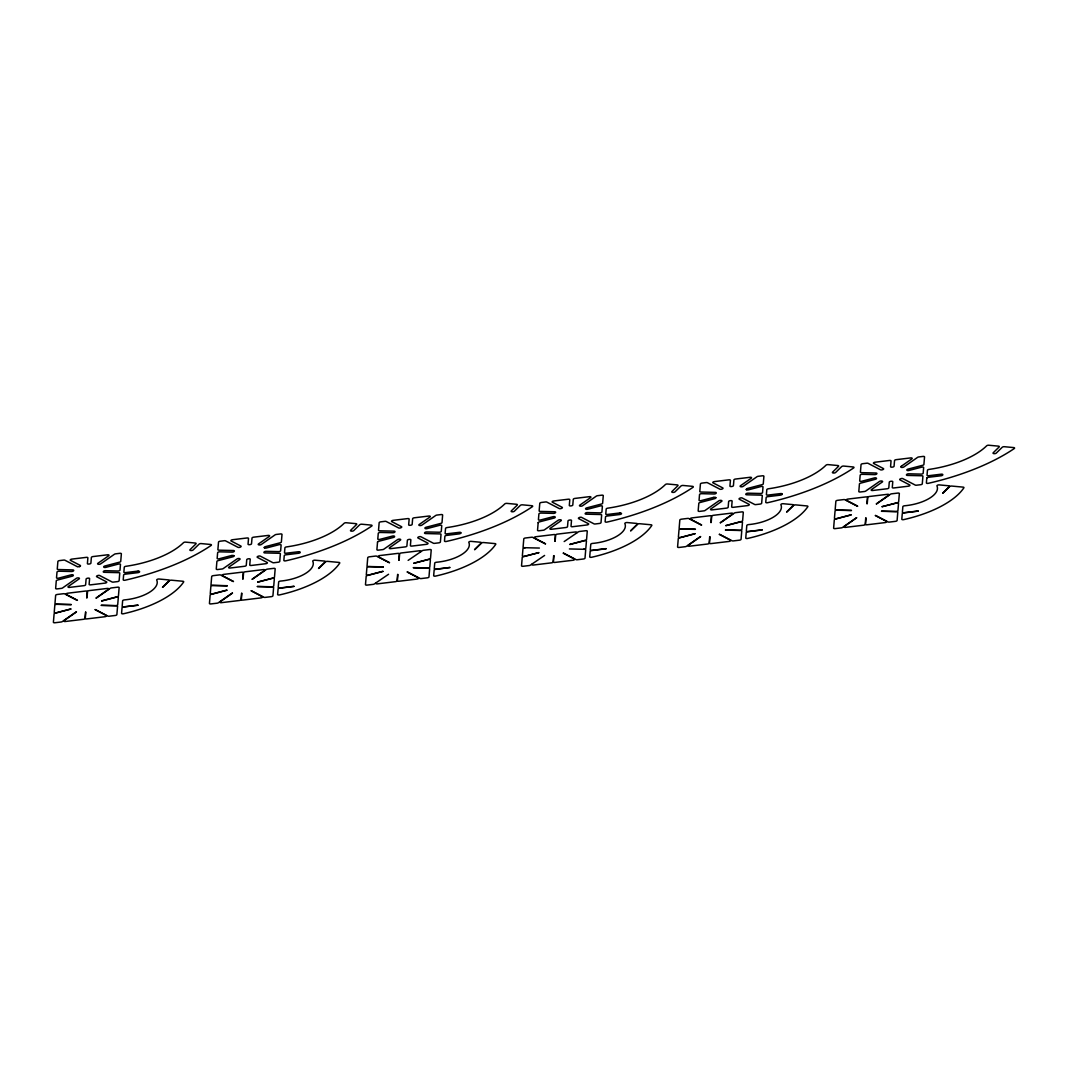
<?xml version="1.0" encoding="UTF-8"?>
<svg xmlns="http://www.w3.org/2000/svg" width="1068" height="1068" viewBox="0 0 1068 1068"><rect width="100%" height="100%" fill="white"/><g stroke="black" fill="none" stroke-linecap="round" stroke-linejoin="round"><path stroke-width="1.5" d="M85.507 612.124L84.986 618.425A1.602 0.694 -9.6 0 1 83.331 619.32L65.335 621.496A1.602 0.694 -9.6 0 1 63.946 621.282A1.602 0.694 -9.6 0 1 64.147 620.521L76.482 611.911M86.708 597.84L87.229 591.552A1.602 0.694 -9.6 0 0 85.707 591.031L67.698 593.207A1.602 0.694 -9.6 0 0 66.256 593.768A1.602 0.694 -9.6 0 0 66.323 594.489L77.457 600.269M85.827 612.097L85.293 618.385A1.602 0.694 -9.6 0 0 86.828 618.906L104.838 616.73A1.602 0.694 -9.6 0 0 106.279 616.169A1.602 0.694 -9.6 0 0 106.213 615.448L95.065 609.668M87.015 597.813L87.549 591.512A1.602 0.694 -9.6 0 1 89.191 590.617L107.2 588.441A1.602 0.694 -9.6 0 1 108.576 588.655A1.602 0.694 -9.6 0 1 108.389 589.416L96.04 598.027M241.555 593.301L241.021 599.602A1.602 0.694 -9.6 0 1 239.379 600.496L221.37 602.672A1.602 0.694 -9.6 0 1 219.995 602.459A1.602 0.694 -9.6 0 1 220.182 601.698L232.53 593.087M242.743 579.016L243.277 572.728A1.602 0.694 -9.6 0 0 241.742 572.208L223.746 574.384A1.602 0.694 -9.6 0 0 222.291 574.944A1.602 0.694 -9.6 0 0 222.371 575.665L233.505 581.446M241.875 593.261L241.341 599.562A1.602 0.694 -9.6 0 0 242.877 600.082L260.872 597.906A1.602 0.694 -9.6 0 0 262.327 597.346A1.602 0.694 -9.6 0 0 262.247 596.625L251.113 590.844M243.063 578.976L243.597 572.688A1.602 0.694 -9.6 0 1 245.239 571.794L263.249 569.618A1.602 0.694 -9.6 0 1 264.624 569.831A1.602 0.694 -9.6 0 1 264.437 570.579L252.088 579.203M397.603 574.477L397.069 580.778A1.602 0.694 -9.6 0 1 395.427 581.673L377.418 583.849A1.602 0.694 -9.6 0 1 376.043 583.635A1.602 0.694 -9.6 0 1 376.23 582.874M398.791 560.193L399.325 553.905A1.602 0.694 -9.6 0 0 397.79 553.384L379.781 555.56A1.602 0.694 -9.6 0 0 378.339 556.121A1.602 0.694 -9.6 0 0 378.406 556.842L389.553 562.622M397.91 574.437L397.389 580.738A1.602 0.694 -9.6 0 0 398.911 581.246L416.921 579.083A1.602 0.694 -9.6 0 0 418.362 578.522A1.602 0.694 -9.6 0 0 418.296 577.801L407.162 572.021M399.112 560.153L399.632 553.865A1.602 0.694 -9.6 0 1 401.288 552.97L419.283 550.794A1.602 0.694 -9.6 0 1 420.672 551.008A1.602 0.694 -9.6 0 1 420.472 551.755M553.638 555.654L553.117 561.955A1.602 0.694 -9.6 0 1 551.462 562.849L533.466 565.025A1.602 0.694 -9.6 0 1 532.078 564.798A1.602 0.694 -9.6 0 1 532.278 564.051M554.839 541.369L555.36 535.081A1.602 0.694 -9.6 0 0 553.838 534.561L535.829 536.737A1.602 0.694 -9.6 0 0 534.387 537.284A1.602 0.694 -9.6 0 0 534.454 538.005L545.588 543.799M553.958 555.614L553.438 561.915A1.602 0.694 -9.6 0 0 554.959 562.422L572.969 560.259A1.602 0.694 -9.6 0 0 574.41 559.699A1.602 0.694 -9.6 0 0 574.344 558.978L563.21 553.197M555.16 541.329L555.68 535.041A1.602 0.694 -9.6 0 1 557.322 534.134L575.332 531.971A1.602 0.694 -9.6 0 1 576.707 532.184A1.602 0.694 -9.6 0 1 576.52 532.932M709.686 536.83L709.152 543.118A1.602 0.694 -9.6 0 1 707.51 544.026L689.514 546.189A1.602 0.694 -9.6 0 1 688.126 545.975A1.602 0.694 -9.6 0 1 688.313 545.227L700.661 536.603M710.874 522.546L711.408 516.258A1.602 0.694 -9.6 0 0 709.873 515.737L691.877 517.913A1.602 0.694 -9.6 0 0 690.435 518.461A1.602 0.694 -9.6 0 0 690.502 519.181L701.636 524.975M710.006 536.79L709.472 543.091A1.602 0.694 -9.6 0 0 711.008 543.599L729.003 541.436A1.602 0.694 -9.6 0 0 730.459 540.875A1.602 0.694 -9.6 0 0 730.392 540.154L719.245 534.374M711.195 522.506L711.729 516.218A1.602 0.694 -9.6 0 1 713.371 515.31L731.38 513.147A1.602 0.694 -9.6 0 1 732.755 513.361A1.602 0.694 -9.6 0 1 732.568 514.109L720.219 522.733M865.734 518.007L865.2 524.295A1.602 0.694 -9.6 0 1 863.558 525.202L845.549 527.365A1.602 0.694 -9.6 0 1 844.174 527.151A1.602 0.694 -9.6 0 1 844.361 526.404L856.71 517.78M866.922 503.722L867.456 497.421A1.602 0.694 -9.6 0 0 865.921 496.914L847.925 499.076A1.602 0.694 -9.6 0 0 846.47 499.637A1.602 0.694 -9.6 0 0 846.537 500.358L857.684 506.139M866.041 517.967L865.521 524.255A1.602 0.694 -9.6 0 0 867.042 524.775L885.052 522.599A1.602 0.694 -9.6 0 0 886.493 522.052A1.602 0.694 -9.6 0 0 886.427 521.331L875.293 515.537M867.243 503.682L867.763 497.394A1.602 0.694 -9.6 0 1 869.419 496.486L887.415 494.324A1.602 0.694 -9.6 0 1 888.803 494.537A1.602 0.694 -9.6 0 1 888.603 495.285L876.267 503.909M162.47 587.24L169.104 580.752A1.602 0.694 -9.6 0 0 168.437 579.897L159.039 579.016A1.602 0.694 -9.6 0 0 157.356 579.31A1.602 0.694 -9.6 0 0 156.729 580.084A30.024 12.923 -9.6 0 1 124.382 599.909A1.602 0.694 -9.6 0 0 122.633 600.817L122.166 606.33A1.602 0.694 -9.6 0 0 123.701 606.838L137.972 605.262M162.75 587.266L169.385 580.778A1.602 0.694 -9.6 0 1 171.534 580.191L182.868 581.259A1.602 0.694 -9.6 0 1 183.643 581.98A80.527 34.67 -9.6 0 1 123.487 613.753A1.602 0.694 -9.6 0 1 121.578 613.299L122.032 607.879A1.602 0.694 -9.6 0 1 123.688 606.984L137.972 605.115M318.518 568.416L325.153 561.928A1.602 0.694 -9.6 0 0 324.472 561.074L315.073 560.193A1.602 0.694 -9.6 0 0 313.391 560.486A1.602 0.694 -9.6 0 0 312.777 561.261A30.024 12.923 -9.6 0 1 280.43 581.085A1.602 0.694 -9.6 0 0 278.668 581.993L278.214 587.507A1.602 0.694 -9.6 0 0 279.736 588.014L294.02 586.292M318.798 568.443L325.433 561.955A1.602 0.694 -9.6 0 1 327.569 561.367L338.916 562.422A1.602 0.694 -9.6 0 1 339.691 563.156A80.527 34.67 -9.6 0 1 279.522 594.916A1.602 0.694 -9.6 0 1 277.627 594.476L278.081 589.055A1.602 0.694 -9.6 0 1 279.723 588.161L294.007 586.439M474.552 549.593L481.187 543.105A1.602 0.694 -9.6 0 0 480.52 542.25L471.121 541.369A1.602 0.694 -9.6 0 0 469.439 541.65A1.602 0.694 -9.6 0 0 468.825 542.424A30.024 12.923 -9.6 0 1 436.478 562.249A1.602 0.694 -9.6 0 0 434.716 563.17L434.262 568.683A1.602 0.694 -9.6 0 0 435.784 569.191L450.069 567.468L435.771 569.337A1.602 0.694 -9.6 0 0 434.129 570.232L433.675 575.639A1.602 0.694 -9.6 0 0 435.57 576.093A80.527 34.67 -9.6 0 0 495.726 544.333A1.602 0.694 -9.6 0 0 494.951 543.599L483.617 542.544A1.602 0.694 -9.6 0 0 481.468 543.131L474.833 549.62M630.601 530.769L637.236 524.281A1.602 0.694 -9.6 0 0 636.568 523.427L627.17 522.546A1.602 0.694 -9.6 0 0 625.488 522.826A1.602 0.694 -9.6 0 0 624.86 523.6A30.024 12.923 -9.6 0 1 592.513 543.425A1.602 0.694 -9.6 0 0 590.764 544.333L590.297 549.846A1.602 0.694 -9.6 0 0 591.832 550.367L606.117 548.645M630.881 530.796L637.516 524.308A1.602 0.694 -9.6 0 1 639.665 523.721L650.999 524.775A1.602 0.694 -9.6 0 1 651.774 525.509A80.527 34.67 -9.6 0 1 591.619 557.269A1.602 0.694 -9.6 0 1 589.723 556.815L590.163 551.408A1.602 0.694 -9.6 0 1 591.819 550.514L606.103 548.792M786.649 511.932L793.284 505.458A1.602 0.694 -9.6 0 0 792.616 504.603L783.204 503.722A1.602 0.694 -9.6 0 0 781.522 504.003A1.602 0.694 -9.6 0 0 780.908 504.777A30.024 12.923 -9.6 0 1 748.561 524.602A1.602 0.694 -9.6 0 0 746.799 525.509L746.345 531.023A1.602 0.694 -9.6 0 0 747.867 531.544L762.151 529.821M786.929 511.959L793.564 505.484A1.602 0.694 -9.6 0 1 795.7 504.884L807.048 505.952A1.602 0.694 -9.6 0 1 807.822 506.686A80.527 34.67 -9.6 0 1 747.653 538.446A1.602 0.694 -9.6 0 1 745.758 537.992L746.212 532.585A1.602 0.694 -9.6 0 1 747.854 531.69L762.138 529.968M942.697 493.109L949.318 486.621A1.602 0.694 -9.6 0 0 948.651 485.78L939.253 484.899A1.602 0.694 -9.6 0 0 937.57 485.179A1.602 0.694 -9.6 0 0 936.956 485.953A30.024 12.923 -9.6 0 1 904.609 505.778A1.602 0.694 -9.6 0 0 902.847 506.686L902.393 512.199A1.602 0.694 -9.6 0 0 903.915 512.72L918.2 510.998M942.977 493.136L949.599 486.648A1.602 0.694 -9.6 0 1 951.748 486.06L963.096 487.128A1.602 0.694 -9.6 0 1 963.857 487.862A80.527 34.67 -9.6 0 1 903.702 519.622A1.602 0.694 -9.6 0 1 901.806 519.168L902.26 513.761A1.602 0.694 -9.6 0 1 903.902 512.867L918.186 511.131M76.228 611.857L62.318 621.563A1.602 0.694 -9.6 0 1 61.01 622.017L54.922 622.751A1.602 0.694 -9.6 0 1 53.4 622.23L54.094 613.98A1.602 0.694 -9.6 0 1 55.242 613.179L70.875 609.08M96.294 598.08L110.204 588.375A1.602 0.694 -9.6 0 1 111.513 587.921L117.6 587.186A1.602 0.694 -9.6 0 1 119.135 587.707L118.441 595.957A1.602 0.694 -9.6 0 1 117.28 596.758L101.647 600.857M232.277 593.034L218.366 602.739A1.602 0.694 -9.6 0 1 217.058 603.193L210.97 603.927A1.602 0.694 -9.6 0 1 209.448 603.407L210.129 595.156A1.602 0.694 -9.6 0 1 211.29 594.355L226.923 590.257M252.342 579.256L266.252 569.538A1.602 0.694 -9.6 0 1 267.561 569.097L273.648 568.363A1.602 0.694 -9.6 0 1 275.17 568.884L274.489 577.134A1.602 0.694 -9.6 0 1 273.328 577.935L257.695 582.033M388.578 574.264L374.414 583.916A1.602 0.694 -9.6 0 1 373.106 584.37L367.018 585.104A1.602 0.694 -9.6 0 1 365.483 584.583L366.177 576.333A1.602 0.694 -9.6 0 1 367.325 575.532L382.971 571.42M408.136 560.38L422.301 550.714A1.602 0.694 -9.6 0 1 423.609 550.274L429.696 549.539A1.602 0.694 -9.6 0 1 431.218 550.047L430.524 558.31A1.602 0.694 -9.6 0 1 429.376 559.111L413.743 563.21M544.613 555.44L530.462 565.092A1.602 0.694 -9.6 0 1 529.154 565.546L523.066 566.28A1.602 0.694 -9.6 0 1 521.531 565.76L522.225 557.509A1.602 0.694 -9.6 0 1 523.373 556.708L539.006 552.597L524.375 556.294A1.602 0.694 -9.6 0 1 522.359 555.867L522.96 548.778A1.602 0.694 -9.6 0 1 525.082 547.857M564.171 541.556L578.335 531.891A1.602 0.694 -9.6 0 1 579.644 531.45L585.731 530.716A1.602 0.694 -9.6 0 1 587.266 531.223L586.572 539.487A1.602 0.694 -9.6 0 1 585.424 540.288L569.778 544.386M700.408 536.563L686.497 546.269A1.602 0.694 -9.6 0 1 685.189 546.709L679.101 547.443A1.602 0.694 -9.6 0 1 677.579 546.936L678.273 538.686A1.602 0.694 -9.6 0 1 679.422 537.871L695.054 533.773M720.473 522.786L734.384 513.067A1.602 0.694 -9.6 0 1 735.692 512.627L741.779 511.892A1.602 0.694 -9.6 0 1 743.301 512.4L742.62 520.65A1.602 0.694 -9.6 0 1 741.459 521.464L725.826 525.563M901.085 466.396L911.832 458.893A1.602 0.694 -9.6 0 0 912.019 458.132A1.602 0.694 -9.6 0 0 910.644 457.918L896.185 459.667A1.602 0.694 -9.6 0 0 894.543 460.562L894.063 466.222A1.602 0.694 -9.6 0 1 892.421 467.116L892.1 467.157A1.602 0.694 -9.6 0 1 890.578 466.636L891.046 460.989A1.602 0.694 -9.6 0 0 889.524 460.468L875.066 462.217A1.602 0.694 -9.6 0 0 873.624 462.764A1.602 0.694 -9.6 0 0 873.691 463.485L883.383 468.532A1.602 0.694 -9.6 0 1 882.956 469.56L882.689 469.666A1.602 0.694 -9.6 0 1 880.486 469.786L868.084 463.338A1.602 0.694 -9.6 0 0 866.829 463.205L862.704 463.699A1.602 0.694 -9.6 0 0 861.048 464.607L860.421 472.109A1.602 0.694 -9.6 0 0 861.462 472.657L875.867 473.004A1.602 0.694 -9.6 0 1 876.815 473.765L876.708 473.912A1.602 0.694 -9.6 0 1 874.665 474.619L862.303 474.312A1.602 0.694 -9.6 0 0 860.167 475.233L859.7 480.84A1.602 0.694 -9.6 0 0 861.716 481.267L874.385 477.943A1.602 0.694 -9.6 0 1 876.347 478.157L876.441 478.277A1.602 0.694 -9.6 0 1 875.346 479.292L860.581 483.163A1.602 0.694 -9.6 0 0 859.433 483.964L858.805 491.48A1.602 0.694 -9.6 0 0 860.327 491.988L864.453 491.494A1.602 0.694 -9.6 0 0 865.761 491.04L879.511 481.454A1.602 0.694 -9.6 0 1 881.741 481.027L881.981 481.081A1.602 0.694 -9.6 0 1 882.261 482.028L871.501 489.531A1.602 0.694 -9.6 0 0 871.314 490.279A1.602 0.694 -9.6 0 0 872.703 490.492L887.148 488.757A1.602 0.694 -9.6 0 0 888.803 487.849L889.27 482.202A1.602 0.694 -9.6 0 1 890.926 481.294L891.233 481.267A1.602 0.694 -9.6 0 1 892.768 481.775L892.287 487.435A1.602 0.694 -9.6 0 0 893.823 487.956L908.281 486.207A1.602 0.694 -9.6 0 0 909.722 485.646A1.602 0.694 -9.6 0 0 909.656 484.925L899.95 479.892A1.602 0.694 -9.6 0 1 900.391 478.864L900.644 478.744A1.602 0.694 -9.6 0 1 902.86 478.638L915.249 485.072A1.602 0.694 -9.6 0 0 916.518 485.206L920.643 484.712A1.602 0.694 -9.6 0 0 922.285 483.817L922.912 476.301A1.602 0.694 -9.6 0 0 921.871 475.767L907.466 475.42A1.602 0.694 -9.6 0 1 906.532 474.646L906.639 474.499A1.602 0.694 -9.6 0 1 908.668 473.805L921.043 474.112A1.602 0.694 -9.6 0 0 923.179 473.177L923.646 467.57A1.602 0.694 -9.6 0 0 921.617 467.157L908.948 470.481A1.602 0.694 -9.6 0 1 906.986 470.267L906.906 470.147A1.602 0.694 -9.6 0 1 908 469.132L922.752 465.261A1.602 0.694 -9.6 0 0 923.9 464.446L924.541 456.944A1.602 0.694 -9.6 0 0 923.006 456.423L918.88 456.93A1.602 0.694 -9.6 0 0 917.572 457.371L903.835 466.97A1.602 0.694 -9.6 0 1 901.606 467.384L901.352 467.33M856.456 517.726L842.545 527.445A1.602 0.694 -9.6 0 1 841.237 527.886L835.149 528.62A1.602 0.694 -9.6 0 1 833.627 528.113L834.308 519.862A1.602 0.694 -9.6 0 1 835.47 519.048L851.103 514.95M876.521 503.949L890.432 494.244A1.602 0.694 -9.6 0 1 891.74 493.803L897.828 493.069A1.602 0.694 -9.6 0 1 899.349 493.576L898.655 501.826A1.602 0.694 -9.6 0 1 897.507 502.641L881.874 506.739L896.506 503.041A1.602 0.694 -9.6 0 1 898.522 503.469L897.934 510.557A1.602 0.694 -9.6 0 1 895.798 511.492L881.594 511.145M79.526 566.561L79.78 566.454A1.602 0.694 -9.6 0 0 80.22 565.413L70.515 560.38A1.602 0.694 -9.6 0 1 70.448 559.659A1.602 0.694 -9.6 0 1 71.89 559.098L86.348 557.362A1.602 0.694 -9.6 0 1 87.883 557.87L87.402 563.53A1.602 0.694 -9.6 0 0 88.938 564.051L89.245 564.011A1.602 0.694 -9.6 0 0 90.9 563.116L91.367 557.456A1.602 0.694 -9.6 0 1 93.023 556.561L107.468 554.813A1.602 0.694 -9.6 0 1 108.856 555.026A1.602 0.694 -9.6 0 1 108.669 555.774L97.909 563.29A1.602 0.694 -9.6 0 0 98.189 564.224L98.43 564.278A1.602 0.694 -9.6 0 0 100.659 563.864L114.409 554.265A1.602 0.694 -9.6 0 1 115.718 553.825L119.843 553.317A1.602 0.694 -9.6 0 1 121.365 553.838L120.737 561.341A1.602 0.694 -9.6 0 1 119.589 562.155L104.824 566.027A1.602 0.694 -9.6 0 0 103.73 567.028L103.823 567.161A1.602 0.694 -9.6 0 0 105.785 567.375L118.455 564.051A1.602 0.694 -9.6 0 1 120.47 564.465L120.003 570.072A1.602 0.694 -9.6 0 1 117.867 571.006L105.505 570.699A1.602 0.694 -9.6 0 0 103.462 571.393L103.356 571.54A1.602 0.694 -9.6 0 0 104.304 572.301L118.708 572.662A1.602 0.694 -9.6 0 1 119.749 573.196L119.122 580.712A1.602 0.694 -9.6 0 1 117.467 581.606L113.342 582.1A1.602 0.694 -9.6 0 1 112.087 581.967L99.684 575.532A1.602 0.694 -9.6 0 0 97.482 575.639L97.215 575.759A1.602 0.694 -9.6 0 0 96.787 576.787L106.48 581.82A1.602 0.694 -9.6 0 1 106.546 582.541A1.602 0.694 -9.6 0 1 105.105 583.101L90.647 584.837A1.602 0.694 -9.6 0 1 89.125 584.329L89.592 578.669A1.602 0.694 -9.6 0 0 88.07 578.148L87.75 578.188A1.602 0.694 -9.6 0 0 86.108 579.096L85.627 584.743A1.602 0.694 -9.6 0 1 83.985 585.651L69.527 587.387A1.602 0.694 -9.6 0 1 68.152 587.173A1.602 0.694 -9.6 0 1 68.339 586.425L79.085 578.923A1.602 0.694 -9.6 0 0 78.818 577.975L78.565 577.921A1.602 0.694 -9.6 0 0 76.335 578.349L62.598 587.934A1.602 0.694 -9.6 0 1 61.29 588.388L57.165 588.882A1.602 0.694 -9.6 0 1 55.643 588.361L56.27 580.859A1.602 0.694 -9.6 0 1 57.418 580.058L72.17 576.186A1.602 0.694 -9.6 0 0 73.265 575.171L73.185 575.051A1.602 0.694 -9.6 0 0 71.222 574.838L58.553 578.162A1.602 0.694 -9.6 0 1 56.524 577.735L56.991 572.128A1.602 0.694 -9.6 0 1 59.127 571.206L71.503 571.5A1.602 0.694 -9.6 0 0 73.532 570.806L73.639 570.659A1.602 0.694 -9.6 0 0 72.704 569.898L58.299 569.538A1.602 0.694 -9.6 0 1 57.258 569.004L57.886 561.501A1.602 0.694 -9.6 0 1 59.528 560.593L63.653 560.099A1.602 0.694 -9.6 0 1 64.921 560.233L77.31 566.667M231.849 555.453L219.18 558.778A1.602 0.694 -9.6 0 1 217.164 558.35L217.632 552.743A1.602 0.694 -9.6 0 1 219.768 551.822L232.13 552.129A1.602 0.694 -9.6 0 0 234.172 551.435L234.279 551.288A1.602 0.694 -9.6 0 0 233.331 550.514L218.927 550.167A1.602 0.694 -9.6 0 1 217.885 549.62L218.513 542.117A1.602 0.694 -9.6 0 1 220.168 541.222L224.293 540.715A1.602 0.694 -9.6 0 1 225.548 540.862L237.95 547.297A1.602 0.694 -9.6 0 0 240.153 547.19L240.42 547.07A1.602 0.694 -9.6 0 0 240.847 546.042L231.155 541.009A1.602 0.694 -9.6 0 1 231.088 540.288A1.602 0.694 -9.6 0 1 232.53 539.727L246.988 537.978A1.602 0.694 -9.6 0 1 248.51 538.499L248.043 544.159A1.602 0.694 -9.6 0 0 249.565 544.667L249.885 544.627A1.602 0.694 -9.6 0 0 251.527 543.732L252.008 538.072A1.602 0.694 -9.6 0 1 253.65 537.177L268.108 535.428A1.602 0.694 -9.6 0 1 269.483 535.655A1.602 0.694 -9.6 0 1 269.296 536.403L258.549 543.906A1.602 0.694 -9.6 0 0 258.816 544.854L259.07 544.907A1.602 0.694 -9.6 0 0 261.3 544.48L275.037 534.881A1.602 0.694 -9.6 0 1 276.345 534.441L280.47 533.947A1.602 0.694 -9.6 0 1 282.005 534.454L281.365 541.97A1.602 0.694 -9.6 0 1 280.216 542.771L265.465 546.642A1.602 0.694 -9.6 0 0 264.45 547.777L264.37 547.657M70.795 608.947L56.244 612.765A1.602 0.694 -9.6 0 1 54.228 612.351L54.815 605.249A1.602 0.694 -9.6 0 1 56.951 604.328L71.155 604.675M101.74 600.99L116.278 597.172A1.602 0.694 -9.6 0 1 118.308 597.586L117.707 604.688A1.602 0.694 -9.6 0 1 115.571 605.609L101.38 605.262M226.83 590.123L212.292 593.941A1.602 0.694 -9.6 0 1 210.276 593.514L210.863 586.425A1.602 0.694 -9.6 0 1 212.999 585.504L227.19 585.851M257.775 582.153L272.327 578.349A1.602 0.694 -9.6 0 1 274.342 578.763L273.755 585.865A1.602 0.694 -9.6 0 1 271.619 586.786L257.428 586.439M382.878 571.3L368.34 575.118A1.602 0.694 -9.6 0 1 366.311 574.691L366.911 567.602A1.602 0.694 -9.6 0 1 369.047 566.681L383.238 567.028M413.823 563.33L428.375 559.525A1.602 0.694 -9.6 0 1 430.391 559.939L429.803 567.041A1.602 0.694 -9.6 0 1 427.667 567.962L413.463 567.615M713.758 497.314L701.075 500.638A1.602 0.694 -9.6 0 1 699.059 500.224L699.527 494.618A1.602 0.694 -9.6 0 1 701.663 493.683L714.038 493.99A1.602 0.694 -9.6 0 0 716.067 493.296L716.174 493.149A1.602 0.694 -9.6 0 0 715.24 492.375L700.835 492.028A1.602 0.694 -9.6 0 1 699.794 491.494L700.421 483.978A1.602 0.694 -9.6 0 1 702.063 483.083L706.188 482.589A1.602 0.694 -9.6 0 1 707.457 482.723L719.845 489.157A1.602 0.694 -9.6 0 0 722.048 489.051L722.315 488.93A1.602 0.694 -9.6 0 0 722.756 487.902L713.05 482.869A1.602 0.694 -9.6 0 1 712.983 482.149A1.602 0.694 -9.6 0 1 714.425 481.588L728.883 479.839A1.602 0.694 -9.6 0 1 730.419 480.36L729.938 486.02A1.602 0.694 -9.6 0 0 731.473 486.541L731.78 486.501A1.602 0.694 -9.6 0 0 733.436 485.593L733.903 479.946A1.602 0.694 -9.6 0 1 735.558 479.038L750.003 477.303A1.602 0.694 -9.6 0 1 751.391 477.516A1.602 0.694 -9.6 0 1 751.191 478.264L740.444 485.766A1.602 0.694 -9.6 0 0 740.711 486.714L740.965 486.768A1.602 0.694 -9.6 0 0 743.195 486.341L756.932 476.755A1.602 0.694 -9.6 0 1 758.24 476.301L762.378 475.807A1.602 0.694 -9.6 0 1 763.9 476.328L763.273 483.831A1.602 0.694 -9.6 0 1 762.125 484.632L747.36 488.503M569.871 544.506L584.41 540.688A1.602 0.694 -9.6 0 1 586.439 541.116L585.838 548.218A1.602 0.694 -9.6 0 1 583.702 549.139M694.974 533.653L680.423 537.471A1.602 0.694 -9.6 0 1 678.407 537.044L678.994 529.955A1.602 0.694 -9.6 0 1 681.13 529.02L695.321 529.368M725.92 525.683L740.458 521.865A1.602 0.694 -9.6 0 1 742.474 522.292L741.886 529.381A1.602 0.694 -9.6 0 1 739.75 530.315L725.559 529.968M851.009 514.829L836.471 518.648A1.602 0.694 -9.6 0 1 834.442 518.22L835.043 511.131A1.602 0.694 -9.6 0 1 837.178 510.197L851.37 510.544M138.092 571.086L125.397 572.622A1.602 0.694 -9.6 0 1 123.861 572.101L124.275 567.188A1.602 0.694 -9.6 0 1 125.837 566.307A66.59 28.662 -9.6 0 0 183.442 542.718A1.602 0.694 -9.6 0 1 185.592 542.13L195.27 543.038A1.602 0.694 -9.6 0 1 195.938 543.892L190.051 549.66A1.602 0.694 -9.6 0 0 190.718 550.514L190.998 550.541A1.602 0.694 -9.6 0 0 193.134 549.94L199.035 544.186A1.602 0.694 -9.6 0 1 201.184 543.585L210.583 544.466A1.602 0.694 -9.6 0 1 211.077 545.468A152.163 65.508 -9.6 0 1 125.13 580.204A1.602 0.694 -9.6 0 1 123.22 579.764L123.621 575.065A1.602 0.694 -9.6 0 1 125.263 574.17L137.959 572.635A1.602 0.694 -9.6 0 0 139.601 571.74A1.602 0.694 -9.6 0 0 138.079 571.22M298.72 551.702L286.024 553.237A1.602 0.694 -9.6 0 1 284.502 552.717L284.916 547.817A1.602 0.694 -9.6 0 1 286.478 546.923A66.59 28.662 -9.6 0 0 344.07 523.347A1.602 0.694 -9.6 0 1 346.219 522.746L355.911 523.654A1.602 0.694 -9.6 0 1 356.579 524.508L350.678 530.275A1.602 0.694 -9.6 0 0 351.345 531.13L351.626 531.156A1.602 0.694 -9.6 0 0 353.775 530.569L359.676 524.802A1.602 0.694 -9.6 0 1 361.812 524.214L371.21 525.096A1.602 0.694 -9.6 0 1 371.704 526.083A152.163 65.508 -9.6 0 1 285.77 560.834A1.602 0.694 -9.6 0 1 283.861 560.38L284.248 555.694A1.602 0.694 -9.6 0 1 285.89 554.799L298.599 553.264A1.602 0.694 -9.6 0 0 300.241 552.37A1.602 0.694 -9.6 0 0 298.706 551.849M619.987 512.947L607.291 514.482A1.602 0.694 -9.6 0 1 605.77 513.962L606.183 509.062A1.602 0.694 -9.6 0 1 607.745 508.168A66.59 28.662 -9.6 0 0 665.337 484.592A1.602 0.694 -9.6 0 1 667.487 483.991L677.179 484.899A1.602 0.694 -9.6 0 1 677.846 485.753L671.946 491.52A1.602 0.694 -9.6 0 0 672.613 492.375L672.893 492.401A1.602 0.694 -9.6 0 0 675.043 491.814L680.943 486.047A1.602 0.694 -9.6 0 1 683.079 485.459L692.478 486.341A1.602 0.694 -9.6 0 1 692.972 487.328A152.163 65.508 -9.6 0 1 607.038 522.078A1.602 0.694 -9.6 0 1 605.129 521.625L605.516 516.939A1.602 0.694 -9.6 0 1 607.158 516.031L619.854 514.509A1.602 0.694 -9.6 0 0 621.509 513.601A1.602 0.694 -9.6 0 0 619.974 513.094M851.476 510.397L836.217 510.023A1.602 0.694 -9.6 0 1 835.176 509.489L835.87 501.239A1.602 0.694 -9.6 0 1 837.512 500.331L843.6 499.597A1.602 0.694 -9.6 0 1 844.868 499.744L857.417 506.259M881.487 511.292L896.746 511.652A1.602 0.694 -9.6 0 1 897.788 512.199L897.107 520.45A1.602 0.694 -9.6 0 1 895.451 521.344L889.364 522.078A1.602 0.694 -9.6 0 1 888.109 521.945L875.56 515.43M695.442 529.234L680.169 528.86A1.602 0.694 -9.6 0 1 679.141 528.313L679.822 520.063A1.602 0.694 -9.6 0 1 681.477 519.168L687.565 518.434A1.602 0.694 -9.6 0 1 688.82 518.567L701.369 525.082M725.452 530.115L740.711 530.489A1.602 0.694 -9.6 0 1 741.753 531.023L741.058 539.273A1.602 0.694 -9.6 0 1 739.416 540.181L733.329 540.915A1.602 0.694 -9.6 0 1 732.061 540.768L719.512 534.254M539.393 548.058L524.134 547.684A1.602 0.694 -9.6 0 1 523.093 547.136L523.787 538.886A1.602 0.694 -9.6 0 1 525.429 537.992L531.517 537.257A1.602 0.694 -9.6 0 1 532.772 537.391L545.321 543.906M569.404 548.939L584.663 549.312A1.602 0.694 -9.6 0 1 585.705 549.846L585.01 558.097A1.602 0.694 -9.6 0 1 583.368 559.005L577.281 559.739A1.602 0.694 -9.6 0 1 576.026 559.592L563.463 553.077M383.345 566.881L368.086 566.507A1.602 0.694 -9.6 0 1 367.045 565.96L367.739 557.71A1.602 0.694 -9.6 0 1 369.381 556.815L375.469 556.081A1.602 0.694 -9.6 0 1 376.737 556.214L389.286 562.729M413.356 567.762L428.615 568.136A1.602 0.694 -9.6 0 1 429.656 568.67L428.976 576.92A1.602 0.694 -9.6 0 1 427.32 577.828L421.233 578.562A1.602 0.694 -9.6 0 1 419.978 578.429L407.429 571.901M227.31 585.705L212.038 585.331A1.602 0.694 -9.6 0 1 210.997 584.783L211.691 576.533A1.602 0.694 -9.6 0 1 213.333 575.639L219.421 574.904A1.602 0.694 -9.6 0 1 220.689 575.038L233.238 581.553M257.308 586.586L272.58 586.959A1.602 0.694 -9.6 0 1 273.622 587.493L272.927 595.757A1.602 0.694 -9.6 0 1 271.285 596.652L265.198 597.386A1.602 0.694 -9.6 0 1 263.929 597.252L251.381 590.724M71.262 604.528L56.003 604.154A1.602 0.694 -9.6 0 1 54.962 603.62L55.643 595.357A1.602 0.694 -9.6 0 1 57.298 594.462L63.386 593.728A1.602 0.694 -9.6 0 1 64.641 593.861L77.19 600.39M101.273 605.409L116.532 605.783A1.602 0.694 -9.6 0 1 117.573 606.317L116.879 614.581A1.602 0.694 -9.6 0 1 115.237 615.475L109.15 616.209A1.602 0.694 -9.6 0 1 107.881 616.076L95.332 609.548M746.265 489.518L746.358 489.638A1.602 0.694 -9.6 0 0 748.321 489.852L760.99 486.527A1.602 0.694 -9.6 0 1 763.006 486.955L762.539 492.562A1.602 0.694 -9.6 0 1 760.403 493.483L748.041 493.189A1.602 0.694 -9.6 0 0 745.998 493.883L745.998 493.883A1.602 0.694 -9.6 0 0 746.839 494.791L761.244 495.151A1.602 0.694 -9.6 0 1 762.285 495.685L761.658 503.188A1.602 0.694 -9.6 0 1 760.002 504.096L755.877 504.59A1.602 0.694 -9.6 0 1 754.622 504.456L742.22 498.008A1.602 0.694 -9.6 0 0 740.017 498.129L739.75 498.235A1.602 0.694 -9.6 0 0 739.323 499.277L749.015 504.31A1.602 0.694 -9.6 0 1 749.082 505.031A1.602 0.694 -9.6 0 1 747.64 505.591L733.182 507.327A1.602 0.694 -9.6 0 1 731.66 506.819L732.127 501.159A1.602 0.694 -9.6 0 0 730.605 500.638L730.285 500.678A1.602 0.694 -9.6 0 0 728.643 501.573L728.162 507.233A1.602 0.694 -9.6 0 1 726.52 508.128L712.062 509.877A1.602 0.694 -9.6 0 1 710.687 509.663A1.602 0.694 -9.6 0 1 710.874 508.915L721.621 501.399A1.602 0.694 -9.6 0 0 721.354 500.465L721.1 500.411A1.602 0.694 -9.6 0 0 718.871 500.825L705.134 510.424A1.602 0.694 -9.6 0 1 703.825 510.864L699.7 511.372A1.602 0.694 -9.6 0 1 698.165 510.851L698.806 503.348A1.602 0.694 -9.6 0 1 699.954 502.534L714.706 498.663A1.602 0.694 -9.6 0 0 715.8 497.661L715.72 497.528M233.812 555.667L233.905 555.787A1.602 0.694 -9.6 0 1 232.811 556.802L218.046 560.673A1.602 0.694 -9.6 0 0 216.897 561.474L216.27 568.99A1.602 0.694 -9.6 0 0 217.792 569.511L221.93 569.004A1.602 0.694 -9.6 0 0 223.239 568.563L236.976 558.964A1.602 0.694 -9.6 0 1 239.205 558.537L239.459 558.591A1.602 0.694 -9.6 0 1 239.726 559.539L228.979 567.041A1.602 0.694 -9.6 0 0 228.779 567.802A1.602 0.694 -9.6 0 0 230.167 568.016L244.612 566.267A1.602 0.694 -9.6 0 0 246.267 565.372L246.735 559.712A1.602 0.694 -9.6 0 1 248.39 558.818L248.697 558.778A1.602 0.694 -9.6 0 1 250.232 559.285L249.752 564.945A1.602 0.694 -9.6 0 0 251.287 565.466L265.745 563.717A1.602 0.694 -9.6 0 0 267.187 563.17A1.602 0.694 -9.6 0 0 267.12 562.449L257.415 557.403A1.602 0.694 -9.6 0 1 257.855 556.375L258.122 556.268A1.602 0.694 -9.6 0 1 260.325 556.148L272.714 562.596A1.602 0.694 -9.6 0 0 273.982 562.729L278.107 562.235A1.602 0.694 -9.6 0 0 279.749 561.327L280.377 553.825A1.602 0.694 -9.6 0 0 279.335 553.277L264.931 552.93A1.602 0.694 -9.6 0 1 263.996 552.156L264.103 552.009A1.602 0.694 -9.6 0 1 266.132 551.315L278.508 551.622A1.602 0.694 -9.6 0 0 280.644 550.701L281.111 545.094A1.602 0.694 -9.6 0 0 279.095 544.667L266.413 547.991A1.602 0.694 -9.6 0 1 264.45 547.777M901.606 467.384A1.602 0.694 -9.6 0 1 901.339 466.449M746.358 489.638A1.602 0.694 -9.6 0 1 747.453 488.623M713.838 497.448A1.602 0.694 -9.6 0 1 715.8 497.661M782.136 494.23A1.602 0.694 -9.6 0 1 780.494 495.125L767.799 496.66A1.602 0.694 -9.6 0 0 766.156 497.554L765.756 502.24A1.602 0.694 -9.6 0 0 767.665 502.694A152.163 65.508 -9.6 0 0 853.612 467.958A1.602 0.694 -9.6 0 0 853.118 466.956L843.72 466.075A1.602 0.694 -9.6 0 0 841.571 466.663L835.67 472.43A1.602 0.694 -9.6 0 1 833.534 473.017L833.254 472.99A1.602 0.694 -9.6 0 1 832.586 472.136L838.473 466.382A1.602 0.694 -9.6 0 0 837.806 465.528L828.127 464.62A1.602 0.694 -9.6 0 0 825.978 465.207A66.59 28.662 -9.6 0 1 768.373 488.797A1.602 0.694 -9.6 0 0 766.811 489.678L766.397 494.591A1.602 0.694 -9.6 0 0 767.932 495.098L780.628 493.576A1.602 0.694 -9.6 0 1 782.15 494.084M460.869 532.985A1.602 0.694 -9.6 0 1 459.227 533.88L446.531 535.415A1.602 0.694 -9.6 0 0 444.889 536.31L444.488 541.009A1.602 0.694 -9.6 0 0 446.397 541.449A152.163 65.508 -9.6 0 0 532.345 506.713A1.602 0.694 -9.6 0 0 531.851 505.711L522.452 504.83A1.602 0.694 -9.6 0 0 520.303 505.418L514.402 511.185A1.602 0.694 -9.6 0 1 512.266 511.772L511.986 511.746A1.602 0.694 -9.6 0 1 511.318 510.904L517.206 505.137A1.602 0.694 -9.6 0 0 516.538 504.283L506.859 503.375A1.602 0.694 -9.6 0 0 504.71 503.962A66.59 28.662 -9.6 0 1 447.105 527.552A1.602 0.694 -9.6 0 0 445.543 528.433L445.129 533.346A1.602 0.694 -9.6 0 0 446.664 533.853L459.36 532.331A1.602 0.694 -9.6 0 1 460.882 532.839M231.943 555.574A1.602 0.694 -9.6 0 1 233.905 555.787M79.78 566.454A1.602 0.694 -9.6 0 1 77.577 566.561M377.538 542.103L376.897 549.606A1.602 0.694 -9.6 0 0 378.432 550.127L382.558 549.633A1.602 0.694 -9.6 0 0 383.866 549.179L397.603 539.594A1.602 0.694 -9.6 0 1 399.832 539.166L400.086 539.22A1.602 0.694 -9.6 0 1 400.353 540.168L389.606 547.67A1.602 0.694 -9.6 0 0 389.419 548.418A1.602 0.694 -9.6 0 0 390.795 548.632L405.253 546.896A1.602 0.694 -9.6 0 0 406.895 545.988L407.375 540.328A1.602 0.694 -9.6 0 1 409.017 539.433L409.338 539.393A1.602 0.694 -9.6 0 1 410.86 539.914L410.392 545.574A1.602 0.694 -9.6 0 0 411.914 546.082L426.372 544.346A1.602 0.694 -9.6 0 0 427.814 543.786A1.602 0.694 -9.6 0 0 427.747 543.065L418.055 538.032A1.602 0.694 -9.6 0 1 418.482 537.004L418.749 536.884A1.602 0.694 -9.6 0 1 420.952 536.777L433.354 543.212A1.602 0.694 -9.6 0 0 434.609 543.345L438.734 542.851A1.602 0.694 -9.6 0 0 440.39 541.957L441.017 534.441A1.602 0.694 -9.6 0 0 439.976 533.907L425.571 533.546A1.602 0.694 -9.6 0 1 424.623 532.785L424.73 532.638A1.602 0.694 -9.6 0 1 426.773 531.944L439.135 532.238A1.602 0.694 -9.6 0 0 441.271 531.317L441.738 525.71A1.602 0.694 -9.6 0 0 439.722 525.282L427.053 528.607A1.602 0.694 -9.6 0 1 425.091 528.393L425.091 528.393A1.602 0.694 -9.6 0 1 426.092 527.258L440.857 523.387A1.602 0.694 -9.6 0 0 442.005 522.586L442.633 515.083A1.602 0.694 -9.6 0 0 441.111 514.562L436.986 515.056A1.602 0.694 -9.6 0 0 435.677 515.51L421.927 525.096A1.602 0.694 -9.6 0 1 419.697 525.523L419.457 525.469A1.602 0.694 -9.6 0 1 419.177 524.521L429.937 517.019A1.602 0.694 -9.6 0 0 430.124 516.271A1.602 0.694 -9.6 0 0 428.735 516.058L414.291 517.793A1.602 0.694 -9.6 0 0 412.635 518.701L412.168 524.361A1.602 0.694 -9.6 0 1 410.512 525.256L410.205 525.296A1.602 0.694 -9.6 0 1 408.67 524.775L409.151 519.115A1.602 0.694 -9.6 0 0 407.616 518.607L393.157 520.343A1.602 0.694 -9.6 0 0 391.716 520.904A1.602 0.694 -9.6 0 0 391.782 521.625L401.488 526.658A1.602 0.694 -9.6 0 1 401.047 527.685L400.78 527.806A1.602 0.694 -9.6 0 1 398.578 527.912L386.189 521.478A1.602 0.694 -9.6 0 0 384.921 521.344L380.795 521.838A1.602 0.694 -9.6 0 0 379.153 522.733L378.526 530.249A1.602 0.694 -9.6 0 0 379.567 530.783L393.972 531.143A1.602 0.694 -9.6 0 1 394.906 531.904L394.8 532.051A1.602 0.694 -9.6 0 1 392.77 532.745L380.395 532.451A1.602 0.694 -9.6 0 0 378.259 533.373L377.792 538.98A1.602 0.694 -9.6 0 0 379.821 539.393L392.49 536.083A1.602 0.694 -9.6 0 1 394.452 536.283L394.533 536.416A1.602 0.694 -9.6 0 1 393.438 537.431L378.686 541.302A1.602 0.694 -9.6 0 0 377.538 542.103M538.165 522.719L537.538 530.235A1.602 0.694 -9.6 0 0 539.06 530.743L543.185 530.249A1.602 0.694 -9.6 0 0 544.493 529.808L558.244 520.209A1.602 0.694 -9.6 0 1 560.473 519.782L560.713 519.836A1.602 0.694 -9.6 0 1 560.994 520.784L550.247 528.286A1.602 0.694 -9.6 0 0 550.047 529.034A1.602 0.694 -9.6 0 0 551.435 529.261L565.88 527.512A1.602 0.694 -9.6 0 0 567.535 526.617L568.002 520.957A1.602 0.694 -9.6 0 1 569.658 520.063L569.965 520.023A1.602 0.694 -9.6 0 1 571.5 520.53L571.02 526.19A1.602 0.694 -9.6 0 0 572.555 526.711L587.013 524.962A1.602 0.694 -9.6 0 0 588.455 524.401A1.602 0.694 -9.6 0 0 588.388 523.68L578.682 518.648A1.602 0.694 -9.6 0 1 579.123 517.62L579.39 517.499A1.602 0.694 -9.6 0 1 581.593 517.393L593.982 523.827A1.602 0.694 -9.6 0 0 595.25 523.974L599.375 523.467A1.602 0.694 -9.6 0 0 601.017 522.572L601.644 515.07A1.602 0.694 -9.6 0 0 600.603 514.522L586.198 514.175A1.602 0.694 -9.6 0 1 585.264 513.401L585.371 513.254A1.602 0.694 -9.6 0 1 587.4 512.56L599.775 512.867A1.602 0.694 -9.6 0 0 601.911 511.946L602.379 506.339A1.602 0.694 -9.6 0 0 600.349 505.912L587.68 509.236A1.602 0.694 -9.6 0 1 585.718 509.022L585.638 508.902A1.602 0.694 -9.6 0 1 586.732 507.887L601.484 504.016A1.602 0.694 -9.6 0 0 602.632 503.215L603.273 495.699A1.602 0.694 -9.6 0 0 601.738 495.178L597.613 495.685A1.602 0.694 -9.6 0 0 596.304 496.126L582.567 505.725A1.602 0.694 -9.6 0 1 580.338 506.152L580.084 506.099A1.602 0.694 -9.6 0 1 579.817 505.151L590.564 497.648A1.602 0.694 -9.6 0 0 590.751 496.887A1.602 0.694 -9.6 0 0 589.376 496.673L574.918 498.422A1.602 0.694 -9.6 0 0 573.276 499.317L572.795 504.977A1.602 0.694 -9.6 0 1 571.153 505.872L570.833 505.912A1.602 0.694 -9.6 0 1 569.311 505.391L569.778 499.744A1.602 0.694 -9.6 0 0 568.256 499.223L553.798 500.972A1.602 0.694 -9.6 0 0 552.356 501.519A1.602 0.694 -9.6 0 0 552.423 502.24L562.115 507.287A1.602 0.694 -9.6 0 1 561.688 508.315L561.421 508.421A1.602 0.694 -9.6 0 1 559.218 508.542L546.816 502.094A1.602 0.694 -9.6 0 0 545.561 501.96L541.436 502.454A1.602 0.694 -9.6 0 0 539.781 503.362L539.153 510.864A1.602 0.694 -9.6 0 0 540.194 511.412L554.599 511.759A1.602 0.694 -9.6 0 1 555.547 512.533L555.44 512.68A1.602 0.694 -9.6 0 1 553.398 513.374L541.035 513.067A1.602 0.694 -9.6 0 0 538.899 513.988L538.432 519.595A1.602 0.694 -9.6 0 0 540.448 520.023L553.117 516.698A1.602 0.694 -9.6 0 1 555.08 516.912L555.173 517.032A1.602 0.694 -9.6 0 1 554.078 518.047L539.313 521.918A1.602 0.694 -9.6 0 0 538.165 522.719M926.784 478.184L926.397 482.869A1.602 0.694 -9.6 0 0 928.306 483.323A152.163 65.508 -9.6 0 0 1014.24 448.573A1.602 0.694 -9.6 0 0 1013.746 447.585L1004.347 446.704A1.602 0.694 -9.6 0 0 1002.211 447.292L996.31 453.059A1.602 0.694 -9.6 0 1 994.161 453.646L993.881 453.62A1.602 0.694 -9.6 0 1 993.213 452.765L999.114 446.998A1.602 0.694 -9.6 0 0 998.446 446.144L988.754 445.236A1.602 0.694 -9.6 0 0 986.618 445.837A66.59 28.662 -9.6 0 1 929.013 469.413A1.602 0.694 -9.6 0 0 927.438 470.307L927.037 475.207A1.602 0.694 -9.6 0 0 928.559 475.727L941.255 474.192A1.602 0.694 -9.6 0 1 942.777 474.846A1.602 0.694 -9.6 0 1 941.122 475.754L928.426 477.276A1.602 0.694 -9.6 0 0 926.784 478.184"/></g></svg>
